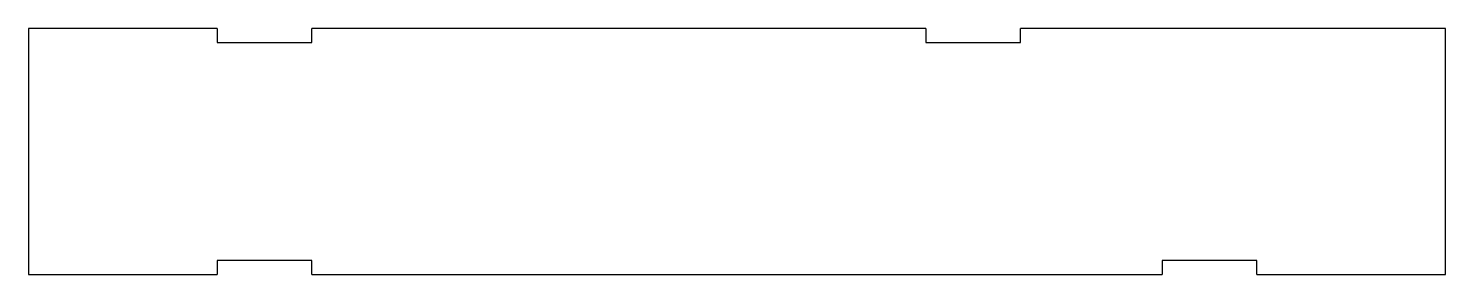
# Model space of a CAD drawing. Header units: millimetres. Extents: x -150 to 150, y -26 to 26.
import ezdxf

# ---------------------------------------------------------------- set-up
doc = ezdxf.new("R2010")
doc.units = ezdxf.units.MM

msp = doc.modelspace()

# ---------------------------------------------------------------- linework, layer by layer
at = {"color": 7, "linetype": 'Continuous', "lineweight": 25}
for p, q in [((-110, 26), (-150, 26)), ((-150, 26), (-150, -26)), ((-110, 26), (-110, 23)), ((-90, 23), (-90, 26)), ((40, 26), (-90, 26)), ((40, 26), (40, 23)), ((60, 23), (60, 26)), ((150, 26), (60, 26)), ((150, -26), (150, 26)), ((-110, 23), (-90, 23)), ((40, 23), (60, 23)), ((-90, -23), (-110, -23)), ((-110, -23), (-110, -26)), ((-90, -26), (-90, -23)), ((110, -23), (90, -23)), ((90, -23), (90, -26)), ((110, -26), (110, -23)), ((-150, -26), (-110, -26)), ((-90, -26), (90, -26)), ((110, -26), (150, -26))]:
    msp.add_line(p, q, dxfattribs=at)

doc.saveas('drawing.dxf')
